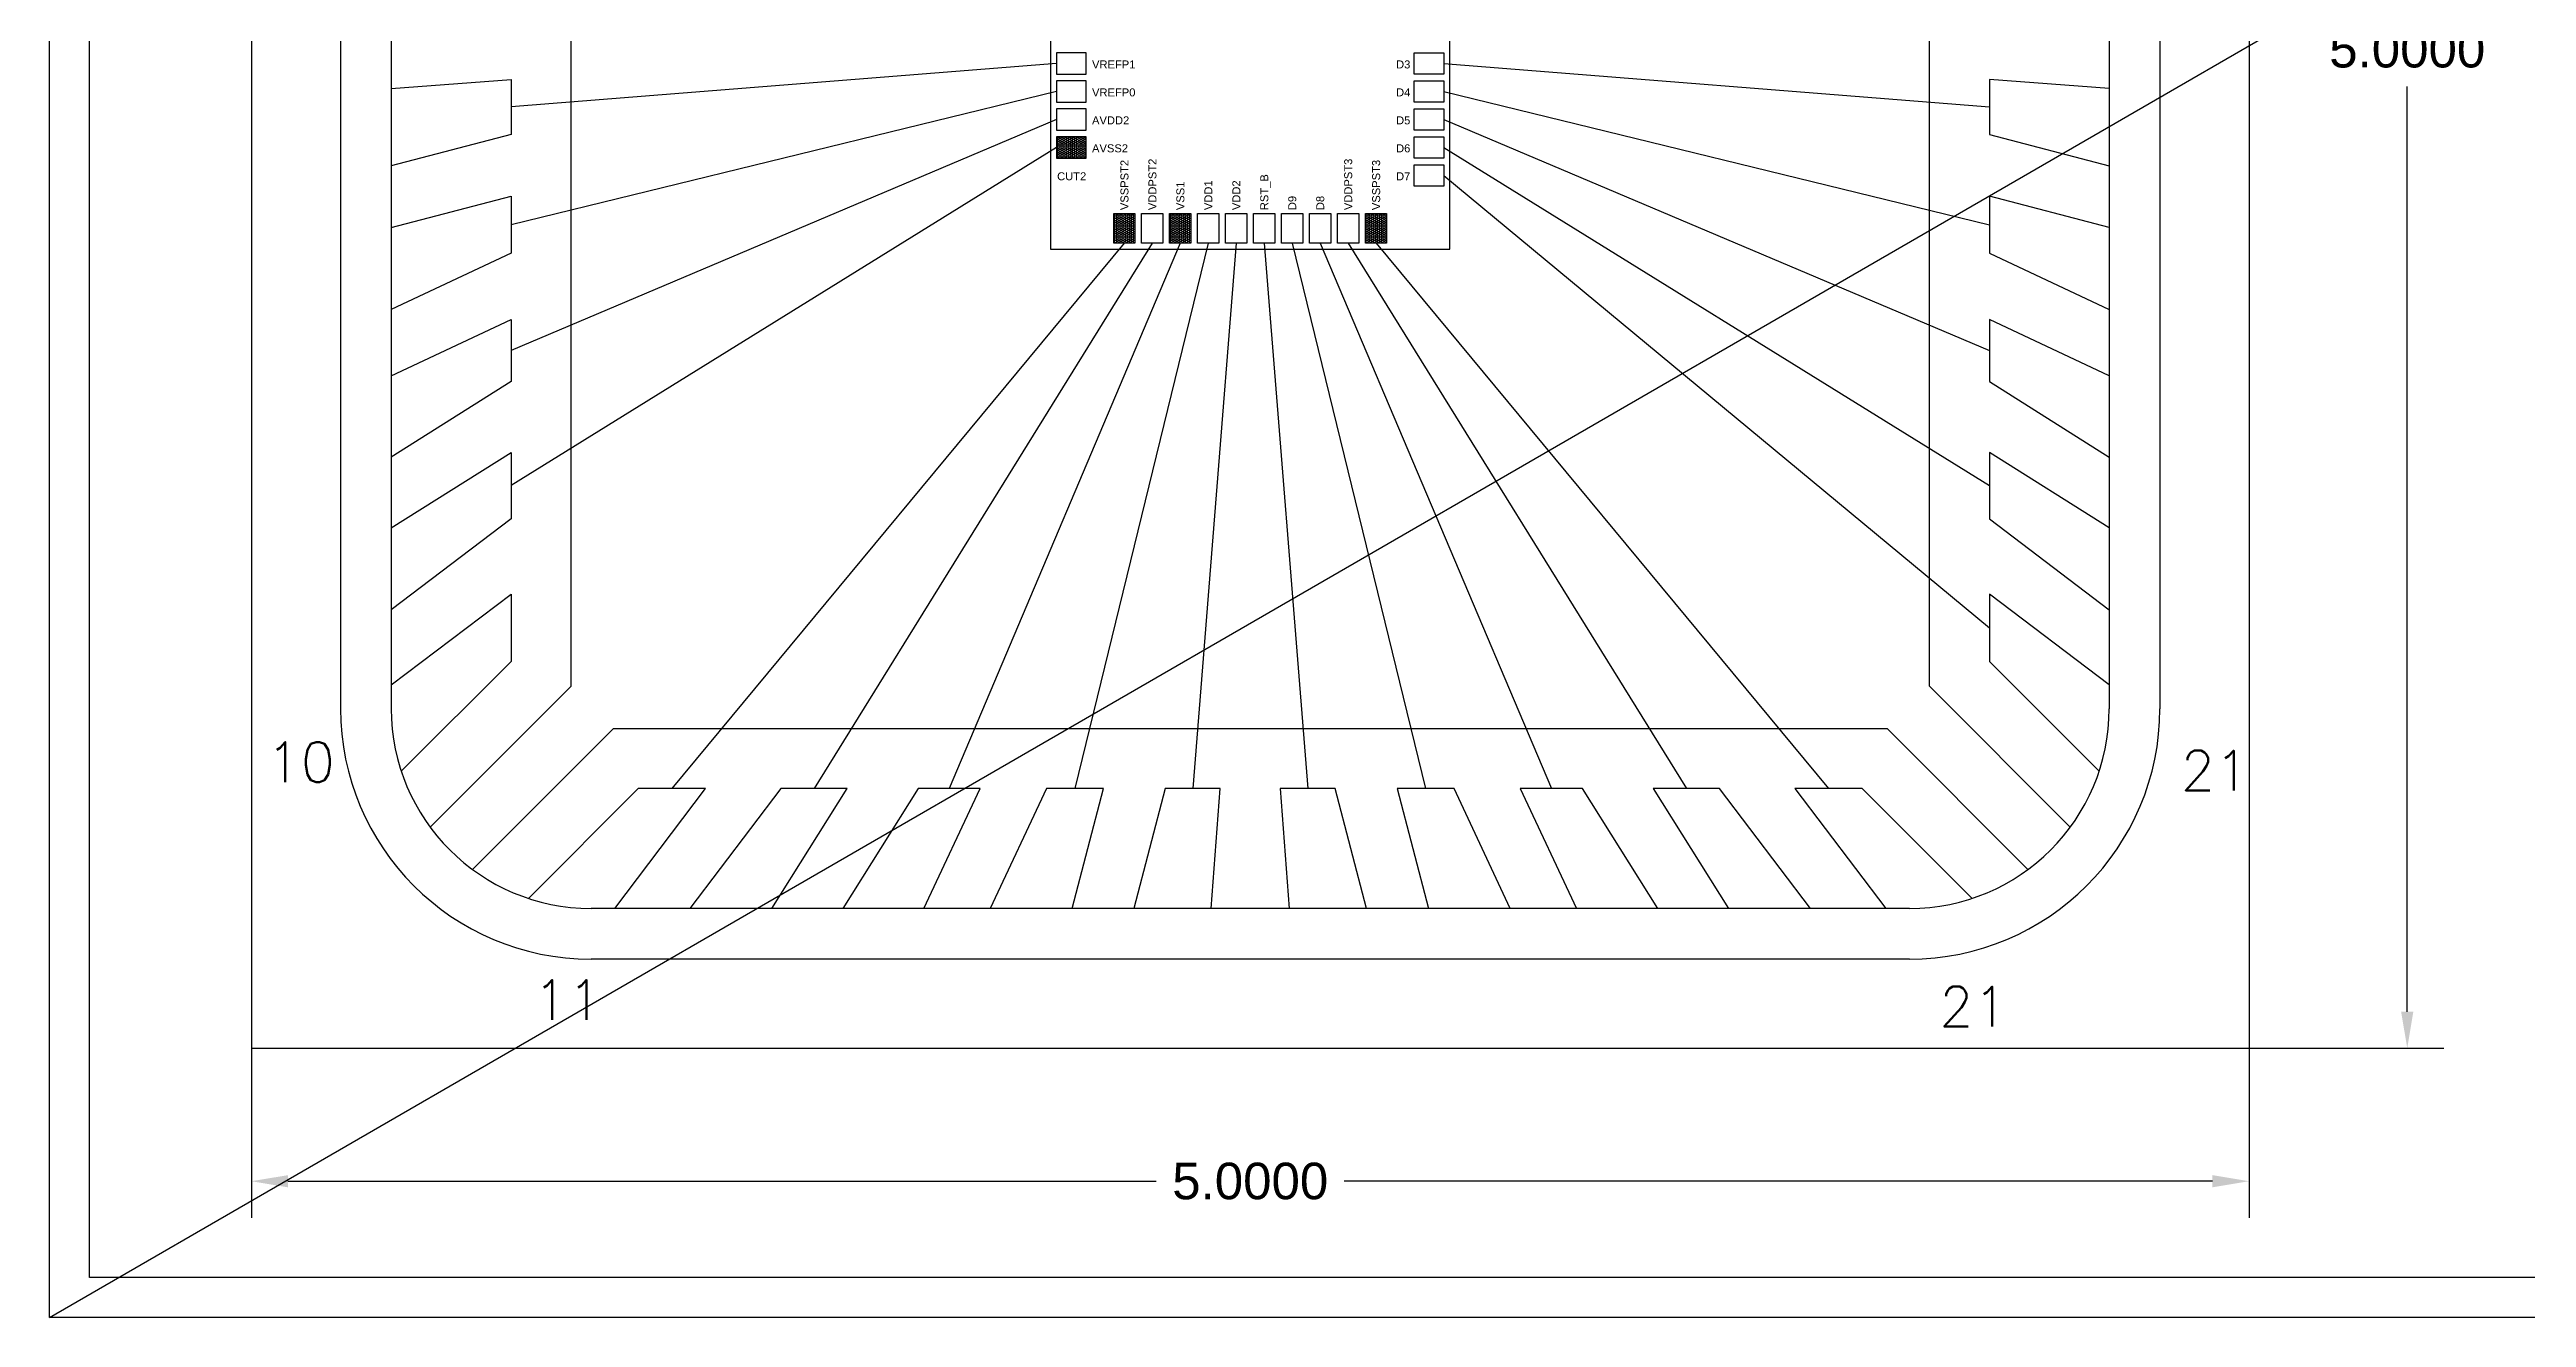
# Model space of a CAD drawing. Header units: millimetres. Extents: x 24.1 to 107.6, y -42.8 to 18.4.
# Drawn here: x 29.09 to 35.29, y -2.56 to 0.61 of the extents above; entities that cross this region are included whole.
import ezdxf
from ezdxf.enums import TextEntityAlignment as Align

# ---------------------------------------------------------------- set-up
doc = ezdxf.new("R2010")
doc.units = ezdxf.units.MM
doc.header["$LTSCALE"] = 25
doc.header["$PDMODE"] = 64
doc.header["$PDSIZE"] = 0.07
for name, color, linetype in [('BOND', 7, 'Continuous'), ('CHIP', 6, 'Continuous'), ('DIM', 142, 'Continuous'), ('FRAME2', 30, 'Continuous'), ('MOLD', 6, 'Continuous'), ('PAD', 7, 'Continuous'), ('TXT', 4, 'Continuous')]:
    doc.layers.add(name, color=color, linetype=linetype)
doc.styles.add('simplex', font='simplex.shx')
doc.styles.get("Standard").update_dxf_attribs({"font": 'arial.ttf'})
doc.dimstyles.get("Standard").update_dxf_attribs({"dimtxt": 4.572, "dimasz": 4.572, "dimexe": 4.572, "dimexo": 1.5875, "dimgap": 2.286, "dimtad": 0, "dimtih": 1, "dimtoh": 1, "dimdec": 4, "dimzin": 0, "dimdsep": 46, "dimtxsty": 'Standard', "dimcen": 2.286, "dimadec": 0, "dimazin": 0, "dimtfac": 1, "dimtdec": 4, "dimtofl": 0, "dimtmove": 0, "dimatfit": 3, "dimfxl": 25.4, "dimtolj": 1, "dimtzin": 0, "dimarcsym": 0})

# ---------------------------------------------------------------- blocks, each defined once
blk = doc.blocks.new('*D9')
at = {"layer": 'Defpoints', "color": 0, "transparency": 16777216}
for p in [(34.3293, 3.1107), (34.3293, -1.8893), (34.9913, -1.8893)]:
    blk.add_point(p, dxfattribs=at)
at = {"layer": 'TXT', "color": 0, "lineweight": -2, "transparency": 16777216}
for p, q in [((34.361, 3.1107), (35.0827, 3.1107)), ((34.9913, 3.0193), (34.9913, 0.7031)), ((34.9913, -1.7978), (34.9913, 0.5183)), ((34.361, -1.8893), (35.0827, -1.8893))]:
    blk.add_line(p, q, dxfattribs=at)
at = {"layer": 'TXT', "color": 0, "transparency": 16777216}
for points in [[(34.976, 3.0193), (35.0065, 3.0193), (34.9913, 3.1107)], [(34.976, -1.7978), (35.0065, -1.7978), (34.9913, -1.8893)]]:
    blk.add_solid(points, dxfattribs=at)
at = {"layer": 'TXT', "color": 0, "transparency": 16777216, "insert": (34.9913, 0.6107), "char_height": 0.09144, "attachment_point": 5}
blk.add_mtext('\\A1;5.0000', dxfattribs=at)
blk = doc.blocks.new('*D10')
at = {"layer": 'BOND', "color": 0, "lineweight": -2, "transparency": 16777216}
for p, q in [((29.5953, -1.7418), (29.5953, -2.3135)), ((34.5953, -1.7418), (34.5953, -2.3135)), ((29.6867, -2.222), (31.8599, -2.222)), ((34.5038, -2.222), (32.3306, -2.222))]:
    blk.add_line(p, q, dxfattribs=at)
at = {"layer": 'BOND', "color": 0, "transparency": 16777216}
for points in [[(29.6867, -2.2068), (29.6867, -2.2373), (29.5953, -2.222)], [(34.5038, -2.2068), (34.5038, -2.2373), (34.5953, -2.222)]]:
    blk.add_solid(points, dxfattribs=at)
at = {"layer": 'Defpoints', "color": 0, "transparency": 16777216}
for p in [(29.5953, -1.7101), (34.5953, -1.7101), (34.5953, -2.222)]:
    blk.add_point(p, dxfattribs=at)
at = {"layer": 'BOND', "color": 0, "transparency": 16777216, "insert": (32.0953, -2.222), "char_height": 0.09144, "attachment_point": 5}
blk.add_mtext('\\A1;5.0000', dxfattribs=at)

msp = doc.modelspace()

# ---------------------------------------------------------------- hatches: boundary and pattern name
at = {"layer": 'BOND'}
h = msp.add_hatch(dxfattribs=at)
h.set_pattern_fill('HONEY', color=256, scale=0.001)
h.set_pattern_definition([(0, (16.159077, -1.8604624), (0.0047625, 0.00274963064), [0.003175, -0.00635]), (120, (16.159077, -1.8604624), (-0.0047625, 0.00274963066), [0.003175, -0.00635]), (60, (16.159077, -1.8604624), (1e-11, 0.0054992613), [-0.00635, 0.003175])])
h.paths.add_polyline_path([(31.68496, 0.39214), (31.61056, 0.39214), (31.61056, 0.33894), (31.68496, 0.33894)])
h = msp.add_hatch(dxfattribs=at)
h.set_pattern_fill('HONEY', color=256, scale=0.001)
h.set_pattern_definition([(0, (16.159077, -2.1954884), (0.0047625, 0.00274963064), [0.003175, -0.00635]), (120, (16.159077, -2.1954884), (-0.0047625, 0.00274963066), [0.003175, -0.00635]), (60, (16.159077, -2.1954884), (1e-11, 0.0054992613), [-0.00635, 0.003175])])
h.paths.add_polyline_path([(31.80668, 0.20042), (31.75348, 0.20042), (31.75348, 0.12603), (31.80668, 0.12603)])
h = msp.add_hatch(dxfattribs=at)
h.set_pattern_fill('HONEY', color=256, scale=0.001)
h.set_pattern_definition([(0, (16.299077, -2.1954884), (0.0047625, 0.00274963064), [0.003175, -0.00635]), (120, (16.299077, -2.1954884), (-0.0047625, 0.00274963066), [0.003175, -0.00635]), (60, (16.299077, -2.1954884), (1e-11, 0.0054992613), [-0.00635, 0.003175])])
h.paths.add_polyline_path([(31.94668, 0.20042), (31.89348, 0.20042), (31.89348, 0.12603), (31.94668, 0.12603)])
h = msp.add_hatch(dxfattribs=at)
h.set_pattern_fill('HONEY', color=256, scale=0.001)
h.set_pattern_definition([(0, (16.789077, -2.1954884), (0.0047625, 0.00274963064), [0.003175, -0.00635]), (120, (16.789077, -2.1954884), (-0.0047625, 0.00274963066), [0.003175, -0.00635]), (60, (16.789077, -2.1954884), (1e-11, 0.0054992613), [-0.00635, 0.003175])])
h.paths.add_polyline_path([(32.43668, 0.20042), (32.38348, 0.20042), (32.38348, 0.12603), (32.43668, 0.12603)])

# ---------------------------------------------------------------- linework, layer by layer
for p, q in [((29.08991, -2.563), (39.88796, 3.68053)), ((31.61056, 0.57554), (30.24527, 0.46696)), ((32.57998, 0.57554), (33.94527, 0.46696)), ((31.61056, 0.50554), (30.24527, 0.17181)), ((32.57998, 0.50554), (33.94527, 0.17181)), ((31.61056, 0.43554), (30.24527, -0.14296)), ((32.57998, 0.43554), (33.94527, -0.14296)), ((31.61056, 0.36554), (30.24527, -0.48103)), ((32.57998, 0.36554), (33.94527, -0.48103)), ((32.57998, 0.29554), (33.94527, -0.83675)), ((31.78008, 0.12603), (30.64779, -1.23926)), ((31.85008, 0.12603), (31.00351, -1.23926)), ((31.92008, 0.12603), (31.34158, -1.23926)), ((31.99008, 0.12603), (31.65634, -1.23926)), ((32.06008, 0.12603), (31.9515, -1.23926)), ((32.13008, 0.12603), (32.23905, -1.23926)), ((32.20008, 0.12603), (32.5342, -1.23926)), ((32.27008, 0.12603), (32.84897, -1.23926)), ((32.34008, 0.12603), (33.18704, -1.23926)), ((32.41008, 0.12603), (33.54275, -1.23926))]:
    msp.add_line(p, q, dxfattribs=at)
at = {"layer": 'CHIP'}
msp.add_lwpolyline([(31.59527, 0.11074), (32.59527, 0.11074), (32.59527, 1.11074), (31.59527, 1.11074)], close=True, dxfattribs=at)
at = {"layer": 'FRAME2'}
for points in [[(34.14786, -1.33578), (33.79527, -0.9832), (33.79527, 2.20467), (34.14786, 2.55726)], [(30.04269, -1.33578), (30.39527, -0.9832), (30.39527, 2.20467), (30.09224, 2.5077)], [(29.94527, 0.51332), (30.24527, 0.53574), (30.24527, 0.39818), (29.94527, 0.31978)], [(34.24527, 0.51332), (33.94527, 0.53574), (33.94527, 0.39818), (34.24527, 0.31978)], [(29.94527, 0.16474), (30.24527, 0.24315), (30.24527, 0.10047), (29.94527, -0.04028)], [(34.24527, 0.16474), (33.94527, 0.24315), (33.94527, 0.10047), (34.24527, -0.04028)], [(29.94527, -0.20597), (30.24527, -0.06522), (30.24527, -0.22069), (29.94527, -0.40938)], [(34.24527, -0.20597), (33.94527, -0.06522), (33.94527, -0.22069), (34.24527, -0.40938)], [(29.94527, -0.58658), (30.24527, -0.39789), (30.24527, -0.56416), (29.94527, -0.7917)], [(34.24527, -0.58658), (33.94527, -0.39789), (33.94527, -0.56416), (34.24527, -0.7917)], [(29.94527, -0.97997), (30.24527, -0.75243), (30.24527, -0.92107), (29.97044, -1.1959)], [(34.24527, -0.97997), (33.94527, -0.75243), (33.94527, -0.92107), (34.2201, -1.1959)], [(30.14875, -1.44185), (30.50134, -1.08926), (33.68921, -1.08926), (34.04179, -1.44185)], [(30.50457, -1.53926), (30.73211, -1.23926), (30.56347, -1.23926), (30.28864, -1.5141)], [(30.89796, -1.53926), (31.08664, -1.23926), (30.92037, -1.23926), (30.69283, -1.53926)], [(31.27856, -1.53926), (31.41931, -1.23926), (31.26384, -1.23926), (31.07516, -1.53926)], [(31.64928, -1.53926), (31.72768, -1.23926), (31.585, -1.23926), (31.44425, -1.53926)], [(31.99786, -1.53926), (32.02027, -1.23926), (31.88272, -1.23926), (31.80431, -1.53926)], [(32.38623, -1.53926), (32.30782, -1.23926), (32.17027, -1.23926), (32.19269, -1.53926)], [(32.74629, -1.53926), (32.60554, -1.23926), (32.46286, -1.23926), (32.54127, -1.53926)], [(33.11538, -1.53926), (32.9267, -1.23926), (32.77123, -1.23926), (32.91198, -1.53926)], [(33.49771, -1.53926), (33.27017, -1.23926), (33.1039, -1.23926), (33.29259, -1.53926)], [(33.90191, -1.5141), (33.62707, -1.23926), (33.45844, -1.23926), (33.68598, -1.53926)]]:
    msp.add_lwpolyline(points, dxfattribs=at)
at = {"layer": 'MOLD'}
for p, q in [((29.59527, 3.11074), (29.59527, -1.88926)), ((34.59527, 3.11074), (34.59527, -1.88926)), ((29.81837, 2.4133), (29.81837, -1.03926)), ((29.94527, 2.36074), (29.94527, -1.03926)), ((34.24527, 2.26074), (34.24527, -1.03926)), ((34.37217, 2.26074), (34.37217, -1.03926)), ((33.74527, -1.53926), (30.44527, -1.53926)), ((33.74527, -1.66616), (30.44527, -1.66616)), ((29.59527, -1.88926), (34.59527, -1.88926))]:
    msp.add_line(p, q, dxfattribs=at)
for centre, radius, start, end in [((30.44527, -1.03926), 0.6269, 180, 270), ((30.44527, -1.03926), 0.5, 180, 270), ((33.74527, -1.03926), 0.5, 270, 0), ((33.74527, -1.03926), 0.6269, 270, 0)]:
    msp.add_arc(centre, radius, start, end, dxfattribs=at)
at = {"layer": 'PAD'}
for points in [[(31.68496, 0.54894), (31.68496, 0.60214), (31.61056, 0.60214), (31.61056, 0.54894)], [(32.50559, 0.54894), (32.50559, 0.60214), (32.57998, 0.60214), (32.57998, 0.54894)], [(31.68496, 0.47894), (31.68496, 0.53214), (31.61056, 0.53214), (31.61056, 0.47894)], [(32.50559, 0.47894), (32.50559, 0.53214), (32.57998, 0.53214), (32.57998, 0.47894)], [(31.68496, 0.40894), (31.68496, 0.46214), (31.61056, 0.46214), (31.61056, 0.40894)], [(32.50559, 0.40894), (32.50559, 0.46214), (32.57998, 0.46214), (32.57998, 0.40894)], [(31.68496, 0.33894), (31.68496, 0.39214), (31.61056, 0.39214), (31.61056, 0.33894)], [(32.50559, 0.33894), (32.50559, 0.39214), (32.57998, 0.39214), (32.57998, 0.33894)], [(32.50559, 0.26894), (32.50559, 0.32214), (32.57998, 0.32214), (32.57998, 0.26894)], [(31.75348, 0.20042), (31.80668, 0.20042), (31.80668, 0.12603), (31.75348, 0.12603)], [(31.82348, 0.20042), (31.87668, 0.20042), (31.87668, 0.12603), (31.82348, 0.12603)], [(31.89348, 0.20042), (31.94668, 0.20042), (31.94668, 0.12603), (31.89348, 0.12603)], [(31.96348, 0.20042), (32.01668, 0.20042), (32.01668, 0.12603), (31.96348, 0.12603)], [(32.03348, 0.20042), (32.08668, 0.20042), (32.08668, 0.12603), (32.03348, 0.12603)], [(32.10348, 0.20042), (32.15668, 0.20042), (32.15668, 0.12603), (32.10348, 0.12603)], [(32.17348, 0.20042), (32.22668, 0.20042), (32.22668, 0.12603), (32.17348, 0.12603)], [(32.24348, 0.20042), (32.29668, 0.20042), (32.29668, 0.12603), (32.24348, 0.12603)], [(32.31348, 0.20042), (32.36668, 0.20042), (32.36668, 0.12603), (32.31348, 0.12603)], [(32.38348, 0.20042), (32.43668, 0.20042), (32.43668, 0.12603), (32.38348, 0.12603)]]:
    msp.add_lwpolyline(points, close=True, dxfattribs=at)
at = {"layer": 'TXT'}
for points in [[(29.08991, 3.68053), (39.88796, 3.68053), (39.88796, -2.563), (29.08991, -2.563)], [(29.18991, 3.58053), (39.78796, 3.58053), (39.78796, -2.463), (29.18991, -2.463)]]:
    msp.add_lwpolyline(points, close=True, dxfattribs=at)

# ---------------------------------------------------------------- texts
at = {"layer": 'DIM', "style": 'simplex'}
for s, p in [('10', (29.63273, -1.22282)), ('21', (34.42419, -1.24404)), ('11', (30.30127, -1.81796)), ('21', (33.81971, -1.83474))]:
    msp.add_text(s, height=0.1, dxfattribs=at).set_placement(p)
at = {"layer": 'TXT'}
for s, p in [('VREFP1', (31.6993, 0.56328)), ('VREFP0', (31.6993, 0.49328)), ('AVDD2', (31.6993, 0.42328)), ('AVSS2', (31.6993, 0.35328)), ('CUT2', (31.61189, 0.28328))]:
    msp.add_text(s, height=0.02, dxfattribs=at).set_placement(p)
for s, p in [('D3', (32.49602, 0.56328)), ('D4', (32.49602, 0.49328)), ('D5', (32.49602, 0.42328)), ('D6', (32.49602, 0.35328)), ('D7', (32.49602, 0.28328))]:
    msp.add_text(s, height=0.02, dxfattribs=at).set_placement(p, align=Align.RIGHT)
for s, p in [('VSSPST2', (31.79046, 0.20855)), ('VDDPST2', (31.86046, 0.20855)), ('VDDPST3', (32.35046, 0.20855)), ('VSSPST3', (32.42046, 0.20855)), ('VSS1', (31.93046, 0.20855)), ('VDD1', (32.00046, 0.20855)), ('VDD2', (32.07046, 0.20855)), ('RST_B', (32.14046, 0.20855)), ('D9', (32.21046, 0.20855)), ('D8', (32.28046, 0.20855))]:
    msp.add_text(s, height=0.02, rotation=90, dxfattribs=at).set_placement(p)

# ---------------------------------------------------------------- dimensions: what is measured, and where the dimension line sits
at = {"layer": 'BOND'}
dim = msp.add_linear_dim(base=(34.59527, -2.22203), p1=(29.59527, -1.71006), p2=(34.59527, -1.71006), dimstyle='Standard', override={"dimscale": 0.02}, dxfattribs=at)
dim.commit()
dim.dimension.update_dxf_attribs({"geometry": '*D10', "text_midpoint": (32.09527, -2.22203)})
at = {"layer": 'TXT'}
dim = msp.add_linear_dim(base=(34.99127, -1.88926), p1=(34.3293, 3.11074), p2=(34.3293, -1.88926), angle=90, dimstyle='Standard', override={"dimscale": 0.02}, dxfattribs=at)
dim.commit()
dim.dimension.update_dxf_attribs({"geometry": '*D9', "text_midpoint": (34.99127, 0.61074)})

doc.saveas('drawing.dxf')
